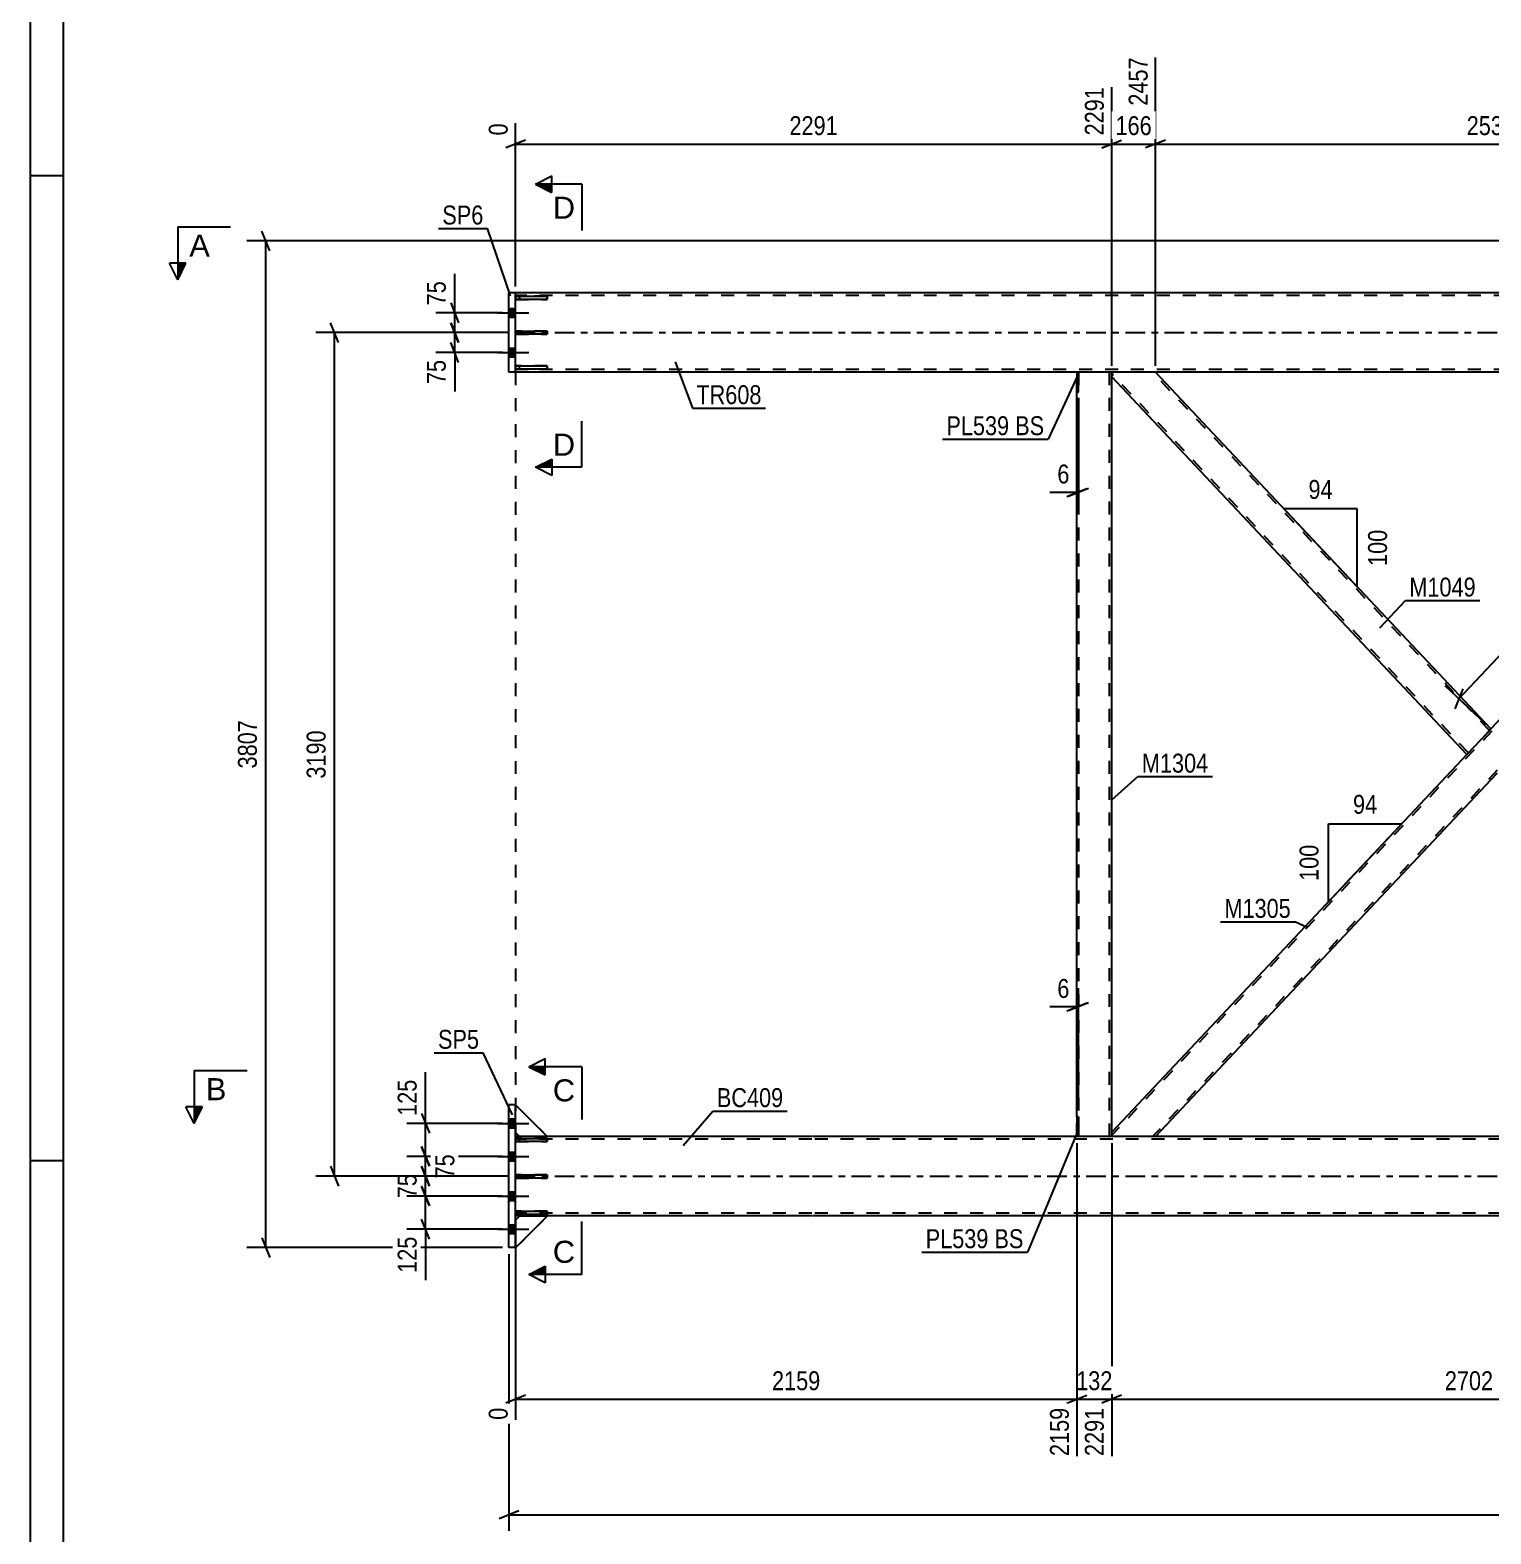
# Model space of a CAD drawing. Header units: millimetres. Extents: x -73 to 768, y -423 to 171.
# Drawn here: x -73.4 to 147.5, y -181.7 to 45.8 of the extents above; entities that cross this region are included whole.
import ezdxf

# ---------------------------------------------------------------- set-up
doc = ezdxf.new("R2010")
doc.units = ezdxf.units.MM
doc.linetypes.add('DXK_LINE_DOT2', pattern=[3.9198, 1.9599, -1.9599])
doc.linetypes.add('DXK_LINE_DOT3', pattern=[5.9187, 2.979, -0.9799, 0.9799, -0.9799])
doc.styles.add('Arial', font='ARIAL.TTF', dxfattribs={"height": 0.2})
doc.styles.add('Arial Narrow', font='ARIALN.TTF', dxfattribs={"height": 0.2})

# ---------------------------------------------------------------- blocks, each defined once
blk = doc.blocks.new('Unknown-761549890-1163')
at = {"color": 5, "linetype": 'Continuous'}
for p, q in [((-73.44, 170.71), (-73.44, -423.29)), ((-68.44, 165.71), (-68.44, -418.29)), ((-68.44, 23.71), (-73.44, 23.71)), ((-68.44, -125.29), (-73.44, -125.29))]:
    blk.add_line(p, q, dxfattribs=at)
blk = doc.blocks.new('Part-761549890-4621 - 4352')
at = {"color": 2, "linetype": 'Continuous'}
for p, q in [((0, -116.8), (4.8, -121.6)), ((0.6, -121.6), (0, -121)), ((4.8, -121.6), (0.6, -121.6))]:
    blk.add_line(p, q, dxfattribs=at)
at = {"color": 7, "linetype": 'DXK_LINE_DOT2'}
blk.add_line((0, -121), (0, -116.8), dxfattribs=at)
blk = doc.blocks.new('Bolt-761549890-4667 - 4352')
at = {"linetype": 'Continuous'}
for points in [[(-1, 3.66), (-1, 2.34), (0, 2.34), (0, 3.66)], [(-1, 3.66), (-1, 2.34), (0, 2.34), (0, 3.66)], [(-1, -2.34), (-1, -3.66), (0, -3.66), (0, -2.34)], [(-1, -2.34), (-1, -3.66), (0, -3.66), (0, -2.34)]]:
    blk.add_hatch(color=1, dxfattribs=at).paths.add_polyline_path(points)
at = {"color": 1, "linetype": 'Continuous'}
for p, q in [((-2.76, 3), (2, 3)), ((-2.76, 3), (2, 3)), ((-1, 3.66), (0, 3.66)), ((-1, 3.66), (0, 3.66)), ((-1, 2.34), (0, 2.34)), ((-1, 2.34), (0, 2.34)), ((-2.76, -3), (2, -3)), ((-2.76, -3), (2, -3)), ((-1, -2.34), (0, -2.34)), ((-1, -2.34), (0, -2.34)), ((-1, -3.66), (0, -3.66)), ((-1, -3.66), (0, -3.66))]:
    blk.add_line(p, q, dxfattribs=at)
blk = doc.blocks.new('Part-761549890-4627 - 4352')
at = {"color": 7, "linetype": 'DXK_LINE_DOT2'}
for p, q in [((4.8, -127.39), (0, -127.39)), ((0, -127.39), (0, -127.87)), ((0, -127.87), (4.8, -127.87)), ((0.6, -127.87), (0.6, -127.39)), ((4.8, -127.87), (4.8, -127.39))]:
    blk.add_line(p, q, dxfattribs=at)
blk = doc.blocks.new('Part-761549890-4455 - 4352')
at = {"color": 7, "linetype": 'DXK_LINE_DOT2'}
for p, q in [((198.71, -6), (90.18, -121.41)), ((204.9, -6.19), (96.37, -121.6)), ((204.9, -6), (198.27, -6)), ((147.54, -59.95), (143.92, -63.8)), ((151.16, -63.8), (147.54, -67.65)), ((96.81, -121.6), (90.18, -121.6))]:
    blk.add_line(p, q, dxfattribs=at)
at = {"color": 2, "linetype": 'Continuous'}
for p, q in [((198.27, -6), (147.54, -59.95)), ((204.9, -6.66), (151.16, -63.8)), ((204.9, -6.66), (204.9, -6)), ((143.92, -63.8), (90.18, -120.94)), ((147.54, -67.65), (96.81, -121.6)), ((90.18, -121.6), (90.18, -120.94))]:
    blk.add_line(p, q, dxfattribs=at)
blk = doc.blocks.new('Part-761549890-4402 - 4352')
at = {"color": 2, "linetype": 'Continuous'}
for p, q in [((-1, -138.4), (-1, -116.8)), ((0, -116.8), (-1, -116.8)), ((0, -138.4), (0, -116.8)), ((0, -138.4), (-1, -138.4))]:
    blk.add_line(p, q, dxfattribs=at)
blk = doc.blocks.new('Part-761549890-4407 - 4352')
at = {"color": 2, "linetype": 'Continuous'}
for p, q in [((-1, -6), (-1, 6)), ((0, 6), (-1, 6)), ((0, -6), (0, 6)), ((0, -6), (-1, -6))]:
    blk.add_line(p, q, dxfattribs=at)
blk = doc.blocks.new('Part-761549890-4440 - 4352')
at = {"color": 2, "linetype": 'Continuous'}
for p, q in [((90.18, -6.66), (90.18, -6)), ((143.92, -63.8), (90.18, -6.66)), ((147.54, -59.95), (96.81, -6)), ((147.1, -60.41), (143.92, -63.8)), ((147.54, -59.95), (147.1, -60.41))]:
    blk.add_line(p, q, dxfattribs=at)
at = {"color": 7, "linetype": 'DXK_LINE_DOT2'}
for p, q in [((96.81, -6), (90.18, -6)), ((144.14, -63.57), (90.18, -6.19)), ((147.32, -60.18), (96.37, -6)), ((147.51, -59.98), (147.1, -60.41)), ((144.14, -63.57), (144.15, -63.55))]:
    blk.add_line(p, q, dxfattribs=at)
blk = doc.blocks.new('Part-761549890-4623 - 4352')
at = {"color": 2, "linetype": 'Continuous'}
for p, q in [((0, -133.37), (0, -132.89)), ((0, -132.89), (4.8, -132.89)), ((4.8, -133.37), (0, -133.37)), ((4.8, -132.89), (4.8, -133.37))]:
    blk.add_line(p, q, dxfattribs=at)
at = {"color": 7, "linetype": 'DXK_LINE_DOT2'}
blk.add_line((0.6, -133.37), (0.6, -132.89), dxfattribs=at)
blk = doc.blocks.new('Part-761549890-4520 - 4352')
at = {"color": 7, "linetype": 'DXK_LINE_DOT2'}
for p, q in [((90.18, -6), (84.9, -6)), ((84.9, -8.98), (84.9, -6)), ((85.22, -121.6), (85.22, -6)), ((89.86, -121.6), (89.86, -6)), ((90.18, -6.66), (90.18, -6)), ((84.9, -121.6), (84.9, -118.62)), ((90.18, -121.6), (84.9, -121.6)), ((90.18, -121.6), (90.18, -120.94))]:
    blk.add_line(p, q, dxfattribs=at)
at = {"color": 2, "linetype": 'Continuous'}
for p, q in [((90.18, -120.94), (90.18, -6.66)), ((84.9, -118.62), (84.9, -8.98))]:
    blk.add_line(p, q, dxfattribs=at)
blk = doc.blocks.new('Part-761549890-4598 - 4352')
at = {"color": 2, "linetype": 'Continuous'}
for p, q in [((44.8, 6), (0, 6)), ((201.04, 6), (44.9, 6)), ((44.8, -6), (0, -6)), ((84.9, -6), (44.9, -6)), ((706.54, -6), (85.14, -6))]:
    blk.add_line(p, q, dxfattribs=at)
at = {"color": 7, "linetype": 'DXK_LINE_DOT2'}
for p, q in [((0, -6), (0, 6)), ((44.8, 5.6), (0, 5.6)), ((706.54, 5.6), (44.9, 5.6)), ((44.8, -5.6), (0, -5.6)), ((706.54, -5.6), (44.9, -5.6)), ((85.14, -6), (84.9, -6))]:
    blk.add_line(p, q, dxfattribs=at)
at = {"color": 7, "linetype": 'DXK_LINE_DOT3'}
for p, q in [((0, 0), (44.8, 0)), ((44.9, 0), (706.54, 0))]:
    blk.add_line(p, q, dxfattribs=at)
blk = doc.blocks.new('Part-761549890-4603 - 4352')
at = {"color": 2, "linetype": 'Continuous'}
for p, q in [((0.6, -121.6), (0, -121.6)), ((44.8, -121.6), (4.8, -121.6)), ((84.9, -121.6), (44.9, -121.6)), ((201.04, -121.6), (85.14, -121.6)), ((44.8, -133.6), (0, -133.6)), ((666.54, -133.6), (44.9, -133.6))]:
    blk.add_line(p, q, dxfattribs=at)
at = {"color": 7, "linetype": 'DXK_LINE_DOT2'}
for p, q in [((0, -133.6), (0, -121.6)), ((44.8, -122), (0, -122)), ((4.8, -121.6), (0.6, -121.6)), ((666.54, -122), (44.9, -122)), ((85.14, -121.6), (84.9, -121.6)), ((44.8, -133.2), (0, -133.2)), ((666.54, -133.2), (44.9, -133.2))]:
    blk.add_line(p, q, dxfattribs=at)
at = {"color": 7, "linetype": 'DXK_LINE_DOT3'}
for p, q in [((0, -127.6), (44.8, -127.6)), ((44.9, -127.6), (666.54, -127.6))]:
    blk.add_line(p, q, dxfattribs=at)
blk = doc.blocks.new('Part-761549890-4604 - 4352')
at = {"color": 2, "linetype": 'Continuous'}
for p, q in [((0, 0.24), (4.8, 0.24)), ((0, 0.24), (0, -0.24)), ((4.8, 0.24), (4.8, -0.24)), ((4.8, -0.24), (0, -0.24))]:
    blk.add_line(p, q, dxfattribs=at)
at = {"color": 7, "linetype": 'DXK_LINE_DOT2'}
blk.add_line((0.6, -0.24), (0.6, 0.24), dxfattribs=at)
blk = doc.blocks.new('Part-761549890-4605 - 4352')
at = {"color": 2, "linetype": 'Continuous'}
for p, q in [((0, 5.5), (4.8, 5.5)), ((0, 5.5), (0, 5.02)), ((4.8, 5.02), (0, 5.02)), ((4.8, 5.5), (4.8, 5.02))]:
    blk.add_line(p, q, dxfattribs=at)
at = {"color": 7, "linetype": 'DXK_LINE_DOT2'}
blk.add_line((0.6, 5.02), (0.6, 5.5), dxfattribs=at)
blk = doc.blocks.new('Part-761549890-4606 - 4352')
at = {"color": 2, "linetype": 'Continuous'}
for p, q in [((0, -5.5), (0, -5.02)), ((0, -5.02), (4.8, -5.02)), ((4.8, -5.5), (0, -5.5)), ((4.8, -5.02), (4.8, -5.5))]:
    blk.add_line(p, q, dxfattribs=at)
at = {"color": 7, "linetype": 'DXK_LINE_DOT2'}
blk.add_line((0.6, -5.5), (0.6, -5.02), dxfattribs=at)
blk = doc.blocks.new('Part-761549890-4607 - 4352')
at = {"color": 7, "linetype": 'DXK_LINE_DOT2'}
for p, q in [((4.8, 0.24), (0, 0.24)), ((0, 0.24), (0, -0.24)), ((0.6, -0.24), (0.6, 0.24)), ((4.8, -0.24), (4.8, 0.24)), ((0, -0.24), (4.8, -0.24))]:
    blk.add_line(p, q, dxfattribs=at)
blk = doc.blocks.new('Part-761549890-4608 - 4352')
at = {"color": 7, "linetype": 'DXK_LINE_DOT2'}
for p, q in [((4.8, 5.5), (0, 5.5)), ((0, 5.5), (0, 5.02)), ((0, 5.02), (4.8, 5.02)), ((0.6, 5.5), (0.6, 5.02)), ((4.8, 5.02), (4.8, 5.5))]:
    blk.add_line(p, q, dxfattribs=at)
blk = doc.blocks.new('Part-761549890-4609 - 4352')
at = {"color": 7, "linetype": 'DXK_LINE_DOT2'}
for p, q in [((4.8, -5.02), (0, -5.02)), ((0, -5.02), (0, -5.5)), ((0, -5.5), (4.8, -5.5)), ((0.6, -5.5), (0.6, -5.02)), ((4.8, -5.5), (4.8, -5.02))]:
    blk.add_line(p, q, dxfattribs=at)
blk = doc.blocks.new('Part-761549890-4612 - 4352')
at = {"color": 7, "linetype": 'DXK_LINE_DOT2'}
for p, q in [((0.6, -133.63), (0, -134.23)), ((0, -138.43), (4.8, -133.63)), ((4.8, -133.63), (0.6, -133.63)), ((0, -134.23), (0, -138.43))]:
    blk.add_line(p, q, dxfattribs=at)
blk = doc.blocks.new('Part-761549890-4615 - 4352')
at = {"color": 2, "linetype": 'Continuous'}
for p, q in [((0, -134.23), (0.6, -133.63)), ((0, -138.43), (4.8, -133.63)), ((4.8, -133.63), (0.6, -133.63)), ((0, -138.4), (0, -138.43))]:
    blk.add_line(p, q, dxfattribs=at)
at = {"color": 7, "linetype": 'DXK_LINE_DOT2'}
blk.add_line((0, -138.43), (0, -134.23), dxfattribs=at)
blk = doc.blocks.new('Part-761549890-4618 - 4352')
at = {"color": 7, "linetype": 'DXK_LINE_DOT2'}
for p, q in [((0, -121), (0, -116.8)), ((0, -116.8), (4.8, -121.6)), ((0.6, -121.6), (0, -121)), ((4.8, -121.6), (0.6, -121.6))]:
    blk.add_line(p, q, dxfattribs=at)
blk = doc.blocks.new('Part-761549890-4622 - 4352')
at = {"color": 2, "linetype": 'Continuous'}
for p, q in [((0, -122.37), (0, -121.89)), ((0, -121.89), (4.8, -121.89)), ((4.8, -122.37), (0, -122.37)), ((4.8, -121.89), (4.8, -122.37))]:
    blk.add_line(p, q, dxfattribs=at)
at = {"color": 7, "linetype": 'DXK_LINE_DOT2'}
blk.add_line((0.6, -122.37), (0.6, -121.89), dxfattribs=at)
blk = doc.blocks.new('Part-761549890-4624 - 4352')
at = {"color": 2, "linetype": 'Continuous'}
for p, q in [((0, -127.87), (0, -127.39)), ((0, -127.39), (4.8, -127.39)), ((4.8, -127.87), (0, -127.87)), ((4.8, -127.39), (4.8, -127.87))]:
    blk.add_line(p, q, dxfattribs=at)
at = {"color": 7, "linetype": 'DXK_LINE_DOT2'}
blk.add_line((0.6, -127.87), (0.6, -127.39), dxfattribs=at)
blk = doc.blocks.new('Part-761549890-4625 - 4352')
at = {"color": 7, "linetype": 'DXK_LINE_DOT2'}
for p, q in [((4.8, -121.89), (0, -121.89)), ((0, -121.89), (0, -122.37)), ((0, -122.37), (4.8, -122.37)), ((0.6, -122.37), (0.6, -121.89)), ((4.8, -122.37), (4.8, -121.89))]:
    blk.add_line(p, q, dxfattribs=at)
blk = doc.blocks.new('Part-761549890-4626 - 4352')
at = {"color": 7, "linetype": 'DXK_LINE_DOT2'}
for p, q in [((4.8, -132.89), (0, -132.89)), ((0, -132.89), (0, -133.37)), ((0, -133.37), (4.8, -133.37)), ((0.6, -133.37), (0.6, -132.89)), ((4.8, -133.37), (4.8, -132.89))]:
    blk.add_line(p, q, dxfattribs=at)
blk = doc.blocks.new('Part-761549890-4642 - 4352')
at = {"color": 2, "linetype": 'Continuous'}
for p, q in [((85.14, -118.62), (84.9, -118.62)), ((84.9, -118.62), (84.9, -121.6)), ((85.14, -118.62), (85.14, -121.6)), ((85.14, -121.6), (84.9, -121.6))]:
    blk.add_line(p, q, dxfattribs=at)
blk = doc.blocks.new('Part-761549890-4647 - 4352')
at = {"color": 7, "linetype": 'DXK_LINE_DOT2'}
for p, q in [((84.9, -121.6), (84.9, -118.62)), ((85.14, -118.62), (84.9, -118.62)), ((85.14, -121.6), (85.14, -118.62)), ((85.14, -121.6), (84.9, -121.6))]:
    blk.add_line(p, q, dxfattribs=at)
blk = doc.blocks.new('Part-761549890-4652 - 4352')
at = {"color": 2, "linetype": 'Continuous'}
for p, q in [((85.14, -6), (84.9, -6)), ((84.9, -6), (84.9, -8.98)), ((85.14, -8.98), (85.14, -6)), ((84.9, -8.98), (85.14, -8.98))]:
    blk.add_line(p, q, dxfattribs=at)
blk = doc.blocks.new('Part-761549890-4657 - 4352')
at = {"color": 7, "linetype": 'DXK_LINE_DOT2'}
for p, q in [((84.9, -6), (85.14, -6)), ((84.9, -6), (84.9, -8.98)), ((85.14, -6), (85.14, -8.98)), ((84.9, -8.98), (85.14, -8.98))]:
    blk.add_line(p, q, dxfattribs=at)
blk = doc.blocks.new('Bolt-761549890-4668 - 4352')
at = {"linetype": 'Continuous'}
for points in [[(-1, -118.94), (-1, -120.26), (0, -120.26), (0, -118.94)], [(-1, -118.94), (-1, -120.26), (0, -120.26), (0, -118.94)], [(-1, -118.94), (-1, -120.26), (0, -120.26), (0, -118.94)], [(-1, -123.94), (-1, -125.26), (0, -125.26), (0, -123.94)], [(-1, -123.94), (-1, -125.26), (0, -125.26), (0, -123.94)], [(-1, -129.94), (-1, -131.26), (0, -131.26), (0, -129.94)], [(-1, -129.94), (-1, -131.26), (0, -131.26), (0, -129.94)], [(-1, -134.94), (-1, -136.26), (0, -136.26), (0, -134.94)], [(-1, -134.94), (-1, -136.26), (0, -136.26), (0, -134.94)], [(-1, -134.94), (-1, -136.26), (0, -136.26), (0, -134.94)]]:
    blk.add_hatch(color=1, dxfattribs=at).paths.add_polyline_path(points)
at = {"color": 1, "linetype": 'Continuous'}
for p, q in [((-2.76, -119.6), (2, -119.6)), ((-2.76, -119.6), (2, -119.6)), ((-2.76, -119.6), (2, -119.6)), ((-1, -118.94), (0, -118.94)), ((-1, -118.94), (0, -118.94)), ((-1, -118.94), (0, -118.94)), ((-1, -120.26), (0, -120.26)), ((-1, -120.26), (0, -120.26)), ((-1, -120.26), (0, -120.26)), ((-2.76, -124.6), (2, -124.6)), ((-2.76, -124.6), (2, -124.6)), ((-1, -123.94), (0, -123.94)), ((-1, -123.94), (0, -123.94)), ((-1, -125.26), (0, -125.26)), ((-1, -125.26), (0, -125.26)), ((-2.76, -130.6), (2, -130.6)), ((-2.76, -130.6), (2, -130.6)), ((-1, -129.94), (0, -129.94)), ((-1, -129.94), (0, -129.94)), ((-1, -131.26), (0, -131.26)), ((-1, -131.26), (0, -131.26)), ((-2.76, -135.6), (2, -135.6)), ((-2.76, -135.6), (2, -135.6)), ((-2.76, -135.6), (2, -135.6)), ((-1, -134.94), (0, -134.94)), ((-1, -134.94), (0, -134.94)), ((-1, -134.94), (0, -134.94)), ((-1, -136.26), (0, -136.26)), ((-1, -136.26), (0, -136.26)), ((-1, -136.26), (0, -136.26))]:
    blk.add_line(p, q, dxfattribs=at)
blk = doc.blocks.new('Line-761549890-5748 - 4352')
at = {"color": 1, "linetype": 'DXK_LINE_DOT2'}
blk.add_line((0, -6), (0, -121.6), dxfattribs=at)
blk = doc.blocks.new('StraightDimension-761549890-15028 - 4352')
at = {"color": 7, "linetype": 'Continuous'}
for p, q in [((-14.22, -118.1), (-13.02, -121.1)), ((-2, -119.6), (-16.47, -119.6)), ((-13.62, -124.6), (-13.62, -119.6)), ((-2, -124.6), (-16.47, -124.6)), ((-13.02, -126.1), (-14.22, -123.1))]:
    blk.add_line(p, q, dxfattribs=at)
at = {"color": 0}
blk.add_wipeout([(-14.37, -112.39), (-18.57, -112.39), (-18.57, -119.07), (-14.37, -119.07)], dxfattribs=at)
at = {"color": 7, "linetype": 'Continuous'}
blk.add_line((-13.62, -119.6), (-13.62, -111.87), dxfattribs=at)
blk.add_line((-13.62, -119.6), (-13.62, -111.87), dxfattribs=at)
at = {"color": 3, "style": 'Arial Narrow'}
blk.add_text('125', height=2.863, rotation=90.0002, dxfattribs=at).set_placement((-14.97, -118.47))
blk = doc.blocks.new('StraightDimension-761549890-14896 - 4352')
at = {"color": 7, "linetype": 'Continuous'}
for p, q in [((-1, -139.4), (-1, -181.23)), ((0.5, -178.23), (-2.5, -179.43)), ((-1, -178.83), (707.54, -178.83))]:
    blk.add_line(p, q, dxfattribs=at)
blk = doc.blocks.new('StraightDimension-761549890-5616 - 4352')
at = {"color": 7, "linetype": 'Continuous'}
for p, q in [((200.04, 13.87), (-40.64, 13.87)), ((-37.19, 12.37), (-38.39, 15.37)), ((-37.79, -138.4), (-37.79, 13.87)), ((-2, -138.4), (-40.64, -138.4)), ((-38.39, -136.9), (-37.19, -139.9))]:
    blk.add_line(p, q, dxfattribs=at)
at = {"color": 0}
blk.add_wipeout([(-38.54, -58.01), (-42.74, -58.01), (-42.74, -66.52), (-38.54, -66.52)], dxfattribs=at)
at = {"color": 3, "style": 'Arial Narrow'}
blk.add_text('3807', height=2.863, rotation=90.0002, dxfattribs=at).set_placement((-39.14, -65.92))
blk = doc.blocks.new('AngleDimension-761549890-12450 - 4352')
at = {"color": 7, "linetype": 'Continuous'}
for p, q in [((122.96, -74.28), (134.06, -74.28)), ((122.96, -86.08), (134.06, -74.28)), ((122.96, -86.08), (122.96, -74.28)), ((125.46, -83.43), (134.06, -74.28))]:
    blk.add_line(p, q, dxfattribs=at)
at = {"color": 0}
for points in [[(130.94, -73.38), (130.94, -69.18), (126.08, -69.18), (126.08, -73.38)], [(122.06, -76.84), (117.86, -76.84), (117.86, -83.53), (122.06, -83.53)]]:
    blk.add_wipeout(points, dxfattribs=at)
at = {"color": 3, "style": 'Arial Narrow'}
blk.add_text('94', height=2.863, dxfattribs=at).set_placement((126.68, -72.78))
blk.add_text('100', height=2.863, rotation=90.0002, dxfattribs=at).set_placement((121.46, -82.93))
blk = doc.blocks.new('AngleDimension-761549890-5664 - 4352')
at = {"color": 7, "linetype": 'Continuous'}
for p, q in [((121.07, -31.8), (116.22, -26.65)), ((127.32, -26.65), (116.22, -26.65)), ((127.32, -38.45), (116.22, -26.65)), ((127.32, -38.45), (127.32, -26.65))]:
    blk.add_line(p, q, dxfattribs=at)
at = {"color": 0}
for points in [[(124.2, -25.75), (124.2, -21.55), (119.34, -21.55), (119.34, -25.75)], [(132.42, -29.2), (128.22, -29.2), (128.22, -35.89), (132.42, -35.89)]]:
    blk.add_wipeout(points, dxfattribs=at)
at = {"color": 3, "style": 'Arial Narrow'}
blk.add_text('94', height=2.863, dxfattribs=at).set_placement((119.94, -25.15))
blk.add_text('100', height=2.863, rotation=90.0002, dxfattribs=at).set_placement((131.82, -35.29))
blk = doc.blocks.new('StraightDimension-761549890-15030 - 4352')
at = {"color": 7, "linetype": 'Continuous'}
for p, q in [((-14.22, -126.1), (-13.02, -129.1)), ((-1, -127.6), (-16.47, -127.6)), ((-13.02, -132.1), (-14.22, -129.1)), ((-13.62, -130.6), (-13.62, -127.6)), ((-2, -130.6), (-16.47, -130.6))]:
    blk.add_line(p, q, dxfattribs=at)
at = {"color": 0}
blk.add_wipeout([(-14.37, -126.67), (-18.57, -126.67), (-18.57, -131.53), (-14.37, -131.53)], dxfattribs=at)
at = {"color": 3, "style": 'Arial Narrow'}
blk.add_text('75', height=2.863, rotation=90.0002, dxfattribs=at).set_placement((-14.97, -130.93))
blk = doc.blocks.new('StraightDimension-761549890-7710 - 4352')
at = {"color": 7, "linetype": 'Continuous'}
for p, q in [((90.18, -5), (90.18, 37.14)), ((0, 7), (0, 31.66)), ((1.5, 29.13), (-1.5, 27.93)), ((0, 28.53), (90.18, 28.53)), ((88.68, 27.93), (91.68, 29.13))]:
    blk.add_line(p, q, dxfattribs=at)
at = {"color": 0, "linetype": 'Continuous'}
for points in [[(89.58, 37.74), (85.38, 37.74), (85.38, 29.23), (89.58, 29.23)], [(-0.6, 32.26), (-4.8, 32.26), (-4.8, 29.23), (-0.6, 29.23)]]:
    blk.add_wipeout(points, dxfattribs=at)
at = {"color": 0}
blk.add_wipeout([(49.35, 29.28), (49.35, 33.48), (40.83, 33.48), (40.83, 29.28)], dxfattribs=at)
at = {"color": 3, "linetype": 'Continuous', "style": 'Arial Narrow'}
for s, height, p in [('2291', 2.863, (88.98, 29.83)), ('0', 2.86, (-1.2, 29.83))]:
    blk.add_text(s, height=height, rotation=90.0002, dxfattribs=at).set_placement(p)
at = {"color": 3, "style": 'Arial Narrow'}
blk.add_text('2291', height=2.863, dxfattribs=at).set_placement((41.43, 29.88))
blk = doc.blocks.new('StraightDimension-761549890-15029 - 4352')
at = {"color": 7, "linetype": 'Continuous'}
for p, q in [((-2, -124.6), (-16.02, -124.6)), ((-14.22, -123.1), (-13.02, -126.1)), ((-13.62, -127.6), (-13.62, -124.6)), ((-13.02, -129.1), (-14.22, -126.1)), ((-1, -127.6), (-16.02, -127.6))]:
    blk.add_line(p, q, dxfattribs=at)
at = {"color": 0}
blk.add_wipeout([(-8.67, -123.67), (-12.87, -123.67), (-12.87, -128.53), (-8.67, -128.53)], dxfattribs=at)
at = {"color": 3, "style": 'Arial Narrow'}
blk.add_text('75', height=2.863, rotation=90.0002, dxfattribs=at).set_placement((-9.27, -127.93))
blk = doc.blocks.new('StraightDimension-761549890-5657 - 4352')
at = {"color": 7, "linetype": 'Continuous'}
for p, q in [((-2, 0), (-30.24, 0)), ((-26.79, -1.5), (-27.99, 1.5)), ((-27.39, -127.6), (-27.39, 0)), ((-27.99, -126.1), (-26.79, -129.1)), ((-1, -127.6), (-30.24, -127.6))]:
    blk.add_line(p, q, dxfattribs=at)
at = {"color": 0}
blk.add_wipeout([(-28.14, -59.54), (-32.34, -59.54), (-32.34, -68.06), (-28.14, -68.06)], dxfattribs=at)
at = {"color": 3, "style": 'Arial Narrow'}
blk.add_text('3190', height=2.863, rotation=90.0002, dxfattribs=at).set_placement((-28.74, -67.46))
blk = doc.blocks.new('StraightDimension-761549890-5305 - 4352')
at = {"color": 7, "linetype": 'Continuous'}
for p, q in [((197.54, -5.31), (191.35, 0.51)), ((192.84, -2.95), (194.02, 0.06)), ((142.69, -55.39), (193.43, -1.44)), ((146.81, -59.26), (140.62, -53.44)), ((143.28, -53.88), (142.1, -56.89))]:
    blk.add_line(p, q, dxfattribs=at)
at = {"color": 0}
blk.add_wipeout([(170.43, -24.8), (167.37, -21.92), (161.54, -28.12), (164.6, -31)], dxfattribs=at)
at = {"color": 3, "style": 'Arial Narrow'}
blk.add_text('1851', height=2.863, rotation=46.7591, dxfattribs=at).set_placement((164.57, -30.15))
blk = doc.blocks.new('StraightDimension-761549890-5623 - 4352')
at = {"color": 7, "linetype": 'Continuous'}
for p, q in [((-1, 0), (-12.06, 0)), ((-9.81, 1.5), (-8.61, -1.5)), ((-9.21, -3), (-9.21, 0)), ((-8.61, -4.5), (-9.81, -1.5)), ((-2, -3), (-12.06, -3))]:
    blk.add_line(p, q, dxfattribs=at)
at = {"color": 0}
blk.add_wipeout([(-9.96, -3.53), (-14.16, -3.53), (-14.16, -8.38), (-9.96, -8.38)], dxfattribs=at)
at = {"color": 7, "linetype": 'Continuous'}
blk.add_line((-9.21, -3), (-9.21, -8.91), dxfattribs=at)
blk.add_line((-9.21, -3), (-9.21, -8.91), dxfattribs=at)
at = {"color": 3, "style": 'Arial Narrow'}
blk.add_text('75', height=2.863, rotation=90.0002, dxfattribs=at).set_placement((-10.56, -7.78))
blk = doc.blocks.new('StraightDimension-761549890-5632 - 4352')
at = {"color": 7, "linetype": 'Continuous'}
for p, q in [((-2, 3), (-12.06, 3)), ((-9.81, 4.5), (-8.61, 1.5)), ((-9.21, 0), (-9.21, 3)), ((-1, 0), (-12.06, 0)), ((-8.61, -1.5), (-9.81, 1.5))]:
    blk.add_line(p, q, dxfattribs=at)
at = {"color": 0}
blk.add_wipeout([(-9.96, 8.38), (-14.16, 8.38), (-14.16, 3.52), (-9.96, 3.52)], dxfattribs=at)
at = {"color": 7, "linetype": 'Continuous'}
blk.add_line((-9.21, 3), (-9.21, 8.91), dxfattribs=at)
blk.add_line((-9.21, 3), (-9.21, 8.91), dxfattribs=at)
at = {"color": 3, "style": 'Arial Narrow'}
blk.add_text('75', height=2.863, rotation=90.0002, dxfattribs=at).set_placement((-10.56, 4.13))
blk = doc.blocks.new('StraightDimension-761549890-7708 - 4352')
at = {"color": 7, "linetype": 'Continuous'}
for p, q in [((96.81, -5), (96.81, 41.64)), ((198.27, -5), (198.27, 37.14)), ((98.31, 29.13), (95.31, 27.93)), ((96.81, 28.53), (198.27, 28.53)), ((196.77, 27.93), (199.77, 29.13))]:
    blk.add_line(p, q, dxfattribs=at)
at = {"color": 0, "linetype": 'Continuous'}
blk.add_wipeout([(197.67, 37.74), (193.47, 37.74), (193.47, 29.23), (197.67, 29.23)], dxfattribs=at)
at = {"color": 0}
blk.add_wipeout([(151.8, 29.28), (151.8, 33.48), (143.28, 33.48), (143.28, 29.28)], dxfattribs=at)
at = {"color": 3, "linetype": 'Continuous', "style": 'Arial Narrow'}
blk.add_text('4993', height=2.863, rotation=90.0002, dxfattribs=at).set_placement((197.07, 29.83))
at = {"color": 3, "style": 'Arial Narrow'}
blk.add_text('2537', height=2.863, dxfattribs=at).set_placement((143.88, 29.88))
blk = doc.blocks.new('StraightDimension-761549890-7709 - 4352')
at = {"color": 7, "linetype": 'Continuous'}
for p, q in [((96.81, -5), (96.81, 41.64)), ((90.18, -5), (90.18, 37.14)), ((88.68, 27.93), (91.68, 29.13)), ((90.18, 28.53), (96.81, 28.53)), ((98.31, 29.13), (95.31, 27.93))]:
    blk.add_line(p, q, dxfattribs=at)
at = {"color": 0}
blk.add_wipeout([(96.84, 29.28), (96.84, 33.48), (90.15, 33.48), (90.15, 29.28)], dxfattribs=at)
at = {"color": 0, "linetype": 'Continuous'}
blk.add_wipeout([(96.21, 42.24), (92.01, 42.24), (92.01, 33.73), (96.21, 33.73)], dxfattribs=at)
at = {"color": 3, "linetype": 'Continuous', "style": 'Arial Narrow'}
blk.add_text('2457', height=2.863, rotation=90.0002, dxfattribs=at).set_placement((95.61, 34.33))
at = {"color": 3, "style": 'Arial Narrow'}
blk.add_text('166', height=2.863, dxfattribs=at).set_placement((90.75, 29.88))
blk = doc.blocks.new('StraightDimension-761549890-8430 - 4352')
at = {"color": 7, "linetype": 'Continuous'}
for p, q in [((84.9, -117.62), (84.9, -99.13)), ((85.14, -117.62), (85.14, -99.13)), ((83.4, -102.58), (86.4, -101.38)), ((86.64, -101.38), (83.64, -102.58)), ((84.9, -101.98), (85.14, -101.98))]:
    blk.add_line(p, q, dxfattribs=at)
at = {"color": 0}
blk.add_wipeout([(84.37, -101.23), (84.37, -97.03), (81.35, -97.03), (81.35, -101.23)], dxfattribs=at)
at = {"color": 7, "linetype": 'Continuous'}
blk.add_line((84.9, -101.98), (80.82, -101.98), dxfattribs=at)
blk.add_line((84.9, -101.98), (80.82, -101.98), dxfattribs=at)
at = {"color": 3, "style": 'Arial Narrow'}
blk.add_text('6', height=2.86, dxfattribs=at).set_placement((81.95, -100.63))
blk = doc.blocks.new('StraightDimension-761549890-8481 - 4352')
at = {"color": 7, "linetype": 'Continuous'}
for p, q in [((84.9, -9.98), (84.9, -26.56)), ((85.14, -9.98), (85.14, -26.56)), ((83.4, -24.76), (86.4, -23.56)), ((86.64, -23.56), (83.64, -24.76)), ((84.9, -24.16), (85.14, -24.16))]:
    blk.add_line(p, q, dxfattribs=at)
at = {"color": 0}
blk.add_wipeout([(84.37, -23.41), (84.37, -19.21), (81.35, -19.21), (81.35, -23.41)], dxfattribs=at)
at = {"color": 7, "linetype": 'Continuous'}
blk.add_line((84.9, -24.16), (80.82, -24.16), dxfattribs=at)
blk.add_line((84.9, -24.16), (80.82, -24.16), dxfattribs=at)
at = {"color": 3, "style": 'Arial Narrow'}
blk.add_text('6', height=2.86, dxfattribs=at).set_placement((81.95, -22.81))
blk = doc.blocks.new('StraightDimension-761549890-10754 - 4352')
at = {"color": 7, "linetype": 'Continuous'}
for p, q in [((90.18, -122.6), (90.18, -169.92)), ((198.27, -122.6), (198.27, -169.92)), ((91.68, -160.71), (88.68, -161.91)), ((90.18, -161.31), (198.27, -161.31)), ((196.77, -161.91), (199.77, -160.71))]:
    blk.add_line(p, q, dxfattribs=at)
at = {"color": 0}
blk.add_wipeout([(148.48, -160.56), (148.48, -156.36), (139.97, -156.36), (139.97, -160.56)], dxfattribs=at)
at = {"color": 0, "linetype": 'Continuous'}
blk.add_wipeout([(197.67, -162.01), (193.47, -162.01), (193.47, -170.52), (197.67, -170.52)], dxfattribs=at)
at = {"color": 3, "style": 'Arial Narrow'}
blk.add_text('2702', height=2.863, dxfattribs=at).set_placement((140.57, -159.96))
at = {"color": 3, "linetype": 'Continuous', "style": 'Arial Narrow'}
blk.add_text('4993', height=2.863, rotation=90.0002, dxfattribs=at).set_placement((197.07, -169.92))
blk = doc.blocks.new('StraightDimension-761549890-10755 - 4352')
at = {"color": 7, "linetype": 'Continuous'}
for p, q in [((84.9, -122.6), (84.9, -169.92)), ((90.18, -122.6), (90.18, -169.92)), ((83.4, -161.91), (86.4, -160.71)), ((84.9, -161.31), (90.18, -161.31)), ((91.68, -160.71), (88.68, -161.91))]:
    blk.add_line(p, q, dxfattribs=at)
at = {"color": 0}
blk.add_wipeout([(90.88, -160.56), (90.88, -156.36), (84.2, -156.36), (84.2, -160.56)], dxfattribs=at)
at = {"color": 0, "linetype": 'Continuous'}
blk.add_wipeout([(89.58, -162.01), (85.38, -162.01), (85.38, -170.52), (89.58, -170.52)], dxfattribs=at)
at = {"color": 3, "style": 'Arial Narrow'}
blk.add_text('132', height=2.863, dxfattribs=at).set_placement((84.8, -159.96))
at = {"color": 3, "linetype": 'Continuous', "style": 'Arial Narrow'}
blk.add_text('2291', height=2.863, rotation=90.0002, dxfattribs=at).set_placement((88.98, -169.92))
blk = doc.blocks.new('StraightDimension-761549890-10756 - 4352')
at = {"color": 7, "linetype": 'Continuous'}
for p, q in [((84.9, -122.6), (84.9, -169.92)), ((0, -134.6), (0, -164.44)), ((1.5, -160.71), (-1.5, -161.91)), ((0, -161.31), (84.9, -161.31)), ((83.4, -161.91), (86.4, -160.71))]:
    blk.add_line(p, q, dxfattribs=at)
at = {"color": 0}
blk.add_wipeout([(46.71, -160.56), (46.71, -156.36), (38.19, -156.36), (38.19, -160.56)], dxfattribs=at)
at = {"color": 0, "linetype": 'Continuous'}
for points in [[(-0.6, -162.01), (-4.8, -162.01), (-4.8, -165.04), (-0.6, -165.04)], [(84.3, -162.01), (80.1, -162.01), (80.1, -170.52), (84.3, -170.52)]]:
    blk.add_wipeout(points, dxfattribs=at)
at = {"color": 3, "style": 'Arial Narrow'}
blk.add_text('2159', height=2.863, dxfattribs=at).set_placement((38.79, -159.96))
at = {"color": 3, "linetype": 'Continuous', "style": 'Arial Narrow'}
for s, height, p in [('0', 2.86, (-1.2, -164.44)), ('2159', 2.863, (83.7, -169.92))]:
    blk.add_text(s, height=height, rotation=90.0002, dxfattribs=at).set_placement(p)
blk = doc.blocks.new('StraightDimension-761549890-15031 - 4352')
at = {"color": 7, "linetype": 'Continuous'}
for p, q in [((-14.22, -129.1), (-13.02, -132.1)), ((-2, -130.6), (-16.47, -130.6)), ((-13.62, -135.6), (-13.62, -130.6)), ((-13.02, -137.1), (-14.22, -134.1)), ((-2, -135.6), (-16.47, -135.6))]:
    blk.add_line(p, q, dxfattribs=at)
at = {"color": 0}
blk.add_wipeout([(-14.37, -136.12), (-18.57, -136.12), (-18.57, -142.81), (-14.37, -142.81)], dxfattribs=at)
at = {"color": 7, "linetype": 'Continuous'}
blk.add_line((-13.62, -135.6), (-13.62, -143.33), dxfattribs=at)
blk.add_line((-13.62, -135.6), (-13.62, -143.33), dxfattribs=at)
at = {"color": 3, "style": 'Arial Narrow'}
blk.add_text('125', height=2.863, rotation=90.0002, dxfattribs=at).set_placement((-14.97, -142.21))
blk = doc.blocks.new('Mark-761549890-4516 - 4352')
at = {"color": 0}
blk.add_wipeout([(104.8, -66.55), (104.8, -63.55), (94.74, -63.55), (94.74, -66.55)], dxfattribs=at)
blk.add_wipeout([(104.8, -66.55), (104.8, -63.55), (94.74, -63.55), (94.74, -66.55)], dxfattribs=at)
at = {"color": 30, "linetype": 'Continuous'}
for p, q in [((90.18, -70.69), (94.14, -67.15)), ((94.14, -67.15), (105.4, -67.15))]:
    blk.add_line(p, q, dxfattribs=at)
at = {"color": 3, "style": 'Arial Narrow'}
blk.add_text('M1304', height=2.863, dxfattribs=at).set_placement((94.74, -66.55))
blk = doc.blocks.new('Mark-761549890-4398 - 4352')
at = {"color": 0}
blk.add_wipeout([(-5.52, -108.32), (-5.52, -105.32), (-11.73, -105.32), (-11.73, -108.32)], dxfattribs=at)
blk.add_wipeout([(-5.52, -108.32), (-5.52, -105.32), (-11.73, -105.32), (-11.73, -108.32)], dxfattribs=at)
at = {"color": 30, "linetype": 'Continuous'}
for p in [(-12.33, -108.92), (-0.46, -118.33)]:
    blk.add_line(p, (-4.92, -108.92), dxfattribs=at)
at = {"color": 3, "style": 'Arial Narrow'}
blk.add_text('SP5', height=2.863, dxfattribs=at).set_placement((-11.73, -108.32))
blk = doc.blocks.new('Mark-761549890-4403 - 4352')
at = {"color": 0}
blk.add_wipeout([(-4.87, 16.36), (-4.87, 19.36), (-11.08, 19.36), (-11.08, 16.36)], dxfattribs=at)
blk.add_wipeout([(-4.87, 16.36), (-4.87, 19.36), (-11.08, 19.36), (-11.08, 16.36)], dxfattribs=at)
at = {"color": 30, "linetype": 'Continuous'}
for p in [(-11.68, 15.76), (-0.79, 5.59)]:
    blk.add_line(p, (-4.27, 15.76), dxfattribs=at)
at = {"color": 3, "style": 'Arial Narrow'}
blk.add_text('SP6', height=2.863, dxfattribs=at).set_placement((-11.08, 16.36))
blk = doc.blocks.new('Mark-761549890-4436 - 4352')
at = {"color": 0}
blk.add_wipeout([(145.26, -39.92), (145.26, -36.92), (135.2, -36.92), (135.2, -39.92)], dxfattribs=at)
blk.add_wipeout([(145.26, -39.92), (145.26, -36.92), (135.2, -36.92), (135.2, -39.92)], dxfattribs=at)
at = {"color": 30, "linetype": 'Continuous'}
for p, q in [((130.76, -44.66), (134.6, -40.52)), ((134.6, -40.52), (145.86, -40.52))]:
    blk.add_line(p, q, dxfattribs=at)
at = {"color": 3, "style": 'Arial Narrow'}
blk.add_text('M1049', height=2.863, dxfattribs=at).set_placement((135.2, -39.92))
blk = doc.blocks.new('Mark-761549890-4451 - 4352')
at = {"color": 0}
blk.add_wipeout([(117.28, -88.52), (117.28, -85.52), (107.23, -85.52), (107.23, -88.52)], dxfattribs=at)
blk.add_wipeout([(117.28, -88.52), (117.28, -85.52), (107.23, -85.52), (107.23, -88.52)], dxfattribs=at)
at = {"color": 30, "linetype": 'Continuous'}
for p in [(106.63, -89.12), (119.76, -90)]:
    blk.add_line(p, (117.88, -89.12), dxfattribs=at)
at = {"color": 3, "style": 'Arial Narrow'}
blk.add_text('M1305', height=2.863, dxfattribs=at).set_placement((107.23, -88.52))
blk = doc.blocks.new('Mark-761549890-4594 - 4352')
at = {"color": 0}
blk.add_wipeout([(37.21, -10.82), (37.21, -7.82), (27.35, -7.82), (27.35, -10.82)], dxfattribs=at)
blk.add_wipeout([(37.21, -10.82), (37.21, -7.82), (27.35, -7.82), (27.35, -10.82)], dxfattribs=at)
at = {"color": 30, "linetype": 'Continuous'}
for p, q in [((24.13, -4.44), (26.75, -11.42)), ((26.75, -11.42), (37.81, -11.42))]:
    blk.add_line(p, q, dxfattribs=at)
at = {"color": 3, "style": 'Arial Narrow'}
blk.add_text('TR608', height=2.863, dxfattribs=at).set_placement((27.35, -10.82))
blk = doc.blocks.new('Mark-761549890-4599 - 4352')
at = {"color": 0}
blk.add_wipeout([(40.5, -117.14), (40.5, -114.14), (30.45, -114.14), (30.45, -117.14)], dxfattribs=at)
blk.add_wipeout([(40.5, -117.14), (40.5, -114.14), (30.45, -114.14), (30.45, -117.14)], dxfattribs=at)
at = {"color": 30, "linetype": 'Continuous'}
for p, q in [((25.35, -122.97), (29.85, -117.74)), ((29.85, -117.74), (41.1, -117.74))]:
    blk.add_line(p, q, dxfattribs=at)
at = {"color": 3, "style": 'Arial Narrow'}
blk.add_text('BC409', height=2.863, dxfattribs=at).set_placement((30.45, -117.14))
blk = doc.blocks.new('SectionMark-761549890-5676 - 4352')
at = {"color": 6, "linetype": 'Continuous'}
for p, q in [((2, -111.03), (4.5, -109.78)), ((10, -111.03), (2, -111.03)), ((10, -142.45), (2, -142.45)), ((4.5, -143.7), (2, -142.45))]:
    blk.add_line(p, q, dxfattribs=at)
at = {"color": 0, "linetype": 'Continuous'}
for points in [[(9, -116.28), (9, -112.78), (5.63, -112.78), (5.63, -116.28)], [(9, -140.7), (9, -137.2), (5.63, -137.2), (5.63, -140.7)]]:
    blk.add_wipeout(points, dxfattribs=at)
at = {"linetype": 'Continuous'}
for points in [[(4.5, -111.03), (4.5, -112.28), (2, -111.03)], [(4.5, -141.2), (4.5, -142.45), (2, -142.45)]]:
    blk.add_hatch(color=6, dxfattribs=at).paths.add_polyline_path(points)
at = {"color": 6, "linetype": 'Continuous'}
for p, q in [((2, -111.03), (4.5, -112.28)), ((4.5, -112.28), (4.5, -109.78)), ((10, -111.03), (10, -119.03)), ((10, -142.45), (10, -134.45)), ((2, -142.45), (4.5, -141.2)), ((4.5, -141.2), (4.5, -143.7))]:
    blk.add_line(p, q, dxfattribs=at)
at = {"color": 3, "linetype": 'Continuous', "style": 'Arial'}
for p in [(5.63, -116.28), (5.63, -140.7)]:
    blk.add_text('C', height=3.34, dxfattribs=at).set_placement(p)
blk = doc.blocks.new('SectionMark-761549890-5680 - 4352')
at = {"color": 6, "linetype": 'Continuous'}
for p, q in [((-51.11, 16), (-51.11, 8)), ((-51.11, 8), (-52.36, 10.5))]:
    blk.add_line(p, q, dxfattribs=at)
at = {"color": 0, "linetype": 'Continuous'}
blk.add_wipeout([(-46.25, 11.5), (-46.25, 15), (-49.36, 15), (-49.36, 11.5)], dxfattribs=at)
at = {"linetype": 'Continuous'}
blk.add_hatch(color=6, dxfattribs=at).paths.add_polyline_path([(-51.11, 10.5), (-49.86, 10.5), (-51.11, 8)])
at = {"color": 6, "linetype": 'Continuous'}
for p, q in [((-51.11, 16), (-43.11, 16)), ((-49.86, 10.5), (-52.36, 10.5)), ((-51.11, 8), (-49.86, 10.5))]:
    blk.add_line(p, q, dxfattribs=at)
at = {"color": 3, "linetype": 'Continuous', "style": 'Arial'}
blk.add_text('A', height=3.34, dxfattribs=at).set_placement((-49.36, 11.5))
blk = doc.blocks.new('SectionMark-761549890-5684 - 4352')
at = {"color": 6, "linetype": 'Continuous'}
for p, q in [((-48.61, -111.6), (-48.61, -119.6)), ((-48.61, -119.6), (-49.86, -117.1))]:
    blk.add_line(p, q, dxfattribs=at)
at = {"color": 0, "linetype": 'Continuous'}
blk.add_wipeout([(-43.75, -116.1), (-43.75, -112.6), (-46.86, -112.6), (-46.86, -116.1)], dxfattribs=at)
at = {"linetype": 'Continuous'}
blk.add_hatch(color=6, dxfattribs=at).paths.add_polyline_path([(-48.61, -117.1), (-47.36, -117.1), (-48.61, -119.6)])
at = {"color": 6, "linetype": 'Continuous'}
for p, q in [((-48.61, -111.6), (-40.61, -111.6)), ((-47.36, -117.1), (-49.86, -117.1)), ((-48.61, -119.6), (-47.36, -117.1))]:
    blk.add_line(p, q, dxfattribs=at)
at = {"color": 3, "linetype": 'Continuous', "style": 'Arial'}
blk.add_text('B', height=3.34, dxfattribs=at).set_placement((-46.86, -116.1))
blk = doc.blocks.new('SectionMark-761549890-5686 - 4352')
at = {"color": 6, "linetype": 'Continuous'}
for p, q in [((3, 22.47), (5.5, 23.72)), ((10, 22.47), (3, 22.47)), ((10, -20.37), (3, -20.37)), ((5.5, -21.62), (3, -20.37))]:
    blk.add_line(p, q, dxfattribs=at)
at = {"color": 0, "linetype": 'Continuous'}
for points in [[(9, 17.22), (9, 20.72), (5.63, 20.72), (5.63, 17.22)], [(9, -18.62), (9, -15.12), (5.63, -15.12), (5.63, -18.62)]]:
    blk.add_wipeout(points, dxfattribs=at)
at = {"linetype": 'Continuous'}
for points in [[(5.5, 22.47), (5.5, 21.22), (3, 22.47)], [(5.5, -19.12), (5.5, -20.37), (3, -20.37)]]:
    blk.add_hatch(color=6, dxfattribs=at).paths.add_polyline_path(points)
at = {"color": 6, "linetype": 'Continuous'}
for p, q in [((5.5, 21.22), (5.5, 23.72)), ((3, 22.47), (5.5, 21.22)), ((10, 22.47), (10, 15.47)), ((10, -20.37), (10, -13.37)), ((3, -20.37), (5.5, -19.12)), ((5.5, -19.12), (5.5, -21.62))]:
    blk.add_line(p, q, dxfattribs=at)
at = {"color": 3, "linetype": 'Continuous', "style": 'Arial'}
for p in [(5.63, 17.22), (5.63, -18.62)]:
    blk.add_text('D', height=3.34, dxfattribs=at).set_placement(p)
blk = doc.blocks.new('MarkSet-761549890-5777 - 4352')
at = {"color": 0}
blk.add_wipeout([(74.68, -15.51), (74.68, -12.51), (65.17, -12.51), (65.17, -15.51)], dxfattribs=at)
blk.add_wipeout([(74.68, -15.51), (74.68, -12.51), (65.17, -12.51), (65.17, -15.51)], dxfattribs=at)
blk.add_wipeout([(79.96, -15.51), (79.96, -12.51), (75.58, -12.51), (75.58, -15.51)], dxfattribs=at)
blk.add_wipeout([(79.96, -15.51), (79.96, -12.51), (75.58, -12.51), (75.58, -15.51)], dxfattribs=at)
at = {"color": 30, "linetype": 'Continuous'}
for p in [(84.96, -6.61), (64.57, -16.11)]:
    blk.add_line(p, (80.56, -16.11), dxfattribs=at)
at = {"color": 3, "style": 'Arial Narrow'}
for s, p in [('PL539', (65.17, -15.51)), ('BS', (75.58, -15.51))]:
    blk.add_text(s, height=2.863, dxfattribs=at).set_placement(p)
blk = doc.blocks.new('MarkSet-761549890-5803 - 4352')
at = {"color": 0}
blk.add_wipeout([(71.54, -138.48), (71.54, -135.48), (62.04, -135.48), (62.04, -138.48)], dxfattribs=at)
blk.add_wipeout([(71.54, -138.48), (71.54, -135.48), (62.04, -135.48), (62.04, -138.48)], dxfattribs=at)
blk.add_wipeout([(76.83, -138.48), (76.83, -135.48), (72.44, -135.48), (72.44, -138.48)], dxfattribs=at)
blk.add_wipeout([(76.83, -138.48), (76.83, -135.48), (72.44, -135.48), (72.44, -138.48)], dxfattribs=at)
at = {"color": 30, "linetype": 'Continuous'}
for p in [(84.96, -120.99), (61.44, -139.08)]:
    blk.add_line(p, (77.43, -139.08), dxfattribs=at)
at = {"color": 3, "style": 'Arial Narrow'}
for s, p in [('PL539', (62.04, -138.48)), ('BS', (72.44, -138.48))]:
    blk.add_text(s, height=2.863, dxfattribs=at).set_placement(p)

msp = doc.modelspace()

# ---------------------------------------------------------------- block references
for name in ['Unknown-761549890-1163', 'Part-761549890-4598 - 4352', 'Part-761549890-4407 - 4352', 'Part-761549890-4605 - 4352', 'Part-761549890-4608 - 4352', 'Bolt-761549890-4667 - 4352', 'Part-761549890-4604 - 4352', 'Part-761549890-4607 - 4352', 'Part-761549890-4606 - 4352', 'Part-761549890-4609 - 4352', 'Line-761549890-5748 - 4352', 'Part-761549890-4520 - 4352', 'Part-761549890-4652 - 4352', 'Part-761549890-4657 - 4352', 'Part-761549890-4455 - 4352', 'Part-761549890-4440 - 4352', 'Part-761549890-4402 - 4352', 'Part-761549890-4621 - 4352', 'Part-761549890-4618 - 4352', 'Bolt-761549890-4668 - 4352', 'Part-761549890-4642 - 4352', 'Part-761549890-4647 - 4352', 'Part-761549890-4603 - 4352', 'Part-761549890-4622 - 4352', 'Part-761549890-4625 - 4352', 'Part-761549890-4627 - 4352', 'Part-761549890-4624 - 4352', 'Part-761549890-4623 - 4352', 'Part-761549890-4626 - 4352', 'Part-761549890-4612 - 4352', 'Part-761549890-4615 - 4352']:
    msp.add_blockref(name, (0, 0))

# ---------------------------------------------------------------- next in the draw order: block references
msp.add_blockref('StraightDimension-761549890-15028 - 4352', (0, 0))

# ---------------------------------------------------------------- next in the draw order: block references
msp.add_blockref('StraightDimension-761549890-14896 - 4352', (0, 0))

# ---------------------------------------------------------------- next in the draw order: block references
msp.add_blockref('StraightDimension-761549890-5616 - 4352', (0, 0))

# ---------------------------------------------------------------- next in the draw order: block references
for name in ['StraightDimension-761549890-7710 - 4352', 'StraightDimension-761549890-5305 - 4352', 'StraightDimension-761549890-8481 - 4352', 'AngleDimension-761549890-5664 - 4352', 'Mark-761549890-4516 - 4352', 'AngleDimension-761549890-12450 - 4352', 'StraightDimension-761549890-8430 - 4352', 'StraightDimension-761549890-10754 - 4352', 'StraightDimension-761549890-15030 - 4352']:
    msp.add_blockref(name, (0, 0))

# ---------------------------------------------------------------- next in the draw order: block references
for name in ['StraightDimension-761549890-7708 - 4352', 'Mark-761549890-4594 - 4352', 'MarkSet-761549890-5777 - 4352', 'Mark-761549890-4436 - 4352', 'Mark-761549890-4451 - 4352', 'StraightDimension-761549890-10755 - 4352', 'StraightDimension-761549890-15029 - 4352']:
    msp.add_blockref(name, (0, 0))

# ---------------------------------------------------------------- next in the draw order: block references
for name in ['StraightDimension-761549890-7709 - 4352', 'StraightDimension-761549890-5657 - 4352']:
    msp.add_blockref(name, (0, 0))

# ---------------------------------------------------------------- next in the draw order: block references
for name in ['StraightDimension-761549890-5623 - 4352', 'Mark-761549890-4398 - 4352', 'StraightDimension-761549890-10756 - 4352']:
    msp.add_blockref(name, (0, 0))

# ---------------------------------------------------------------- next in the draw order: block references
for name in ['StraightDimension-761549890-5632 - 4352', 'SectionMark-761549890-5676 - 4352', 'Mark-761549890-4599 - 4352', 'MarkSet-761549890-5803 - 4352', 'StraightDimension-761549890-15031 - 4352']:
    msp.add_blockref(name, (0, 0))

# ---------------------------------------------------------------- next in the draw order: block references
for name in ['Mark-761549890-4403 - 4352', 'SectionMark-761549890-5684 - 4352']:
    msp.add_blockref(name, (0, 0))

# ---------------------------------------------------------------- next in the draw order: block references
msp.add_blockref('SectionMark-761549890-5680 - 4352', (0, 0))

# ---------------------------------------------------------------- next in the draw order: block references
msp.add_blockref('SectionMark-761549890-5686 - 4352', (0, 0))

doc.saveas('drawing.dxf')
